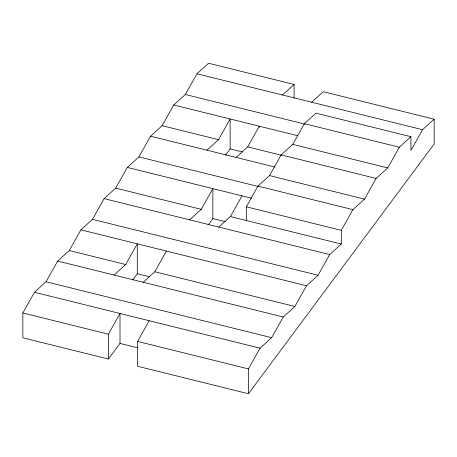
<?xml version="1.0" encoding="UTF-8"?>
<svg xmlns="http://www.w3.org/2000/svg" width="457" height="457" viewBox="0 0 457 457"><rect width="100%" height="100%" fill="white"/><g stroke="black" fill="none" stroke-linecap="round" stroke-linejoin="round"><path stroke-width="0.69" d="M108.406 359.025L108.406 334.187L120.008 313.485L120.008 343.418L108.406 359.025L22.85 337.814L22.85 312.982L34.458 292.28L46.06 281.769L57.668 261.067L69.275 250.55L80.883 229.848L92.485 219.337L104.093 198.635L115.701 188.124L127.309 167.422L138.911 156.905L150.519 136.203L162.126 125.692L173.734 104.99L185.336 94.479L196.944 73.777L208.552 63.26L294.108 84.471L294.108 97.952M114.073 275.045L125.675 264.534L137.283 243.832L137.283 273.76L132.639 280.004M206.924 150.187L218.526 139.671L230.134 118.969L230.134 148.902L225.49 155.146M143.224 282.272L154.832 271.761L166.434 251.059M189.649 219.84L201.257 209.329L212.859 188.627L212.859 218.555L208.221 224.798M311.651 102.208L323.259 91.697L434.15 119.186L434.15 144.018L248.448 393.74L137.557 366.251L137.557 341.413L149.165 320.711M236.075 157.414L247.683 146.897L259.285 126.195L259.285 127.623M218.8 227.066L230.408 216.555L242.016 195.853M246.323 220.503L246.323 206.81L257.931 186.108L269.533 175.597L281.141 154.889L292.748 144.378L304.356 123.676L315.958 113.165L410.94 136.706L410.94 150.399L422.542 129.697L434.15 119.186M248.448 393.74L248.448 368.902L260.056 348.2L271.664 337.689L283.266 316.987L294.874 306.47L306.481 285.768L318.089 275.257L329.691 254.555L341.299 244.044L341.299 230.351L352.907 209.649L364.515 199.138L376.117 178.436L387.725 167.919L399.332 147.217L410.94 136.706M282.5 94.982L294.108 84.471M196.944 73.777L422.542 129.697M304.356 123.676L399.332 147.217M185.336 94.479L304.905 124.115M173.734 104.99L297.524 135.678M292.748 144.378L387.725 167.919M281.141 154.889L376.117 178.436M162.126 125.692L218.526 139.671M247.683 146.897L281.141 155.191M230.134 148.902L242.336 151.924M150.519 136.203L274.994 167.056M269.533 175.597L364.515 199.138M257.931 186.108L352.907 209.649M138.911 156.905L257.788 186.37M127.309 167.422L251.698 198.252M246.323 206.81L341.299 230.351M115.701 188.124L201.257 209.329M230.408 216.555L341.299 244.044M212.859 218.555L225.067 221.582M104.093 198.635L329.691 254.555M92.485 219.337L318.089 275.257M80.883 229.848L306.481 285.768M69.275 250.55L125.675 264.534M154.832 271.761L294.874 306.47M137.283 273.76L149.485 276.788M57.668 261.067L283.266 316.987M46.06 281.769L271.664 337.689M34.458 292.28L260.056 348.2M22.85 312.982L108.406 334.187M137.557 341.413L248.448 368.902M120.008 343.418L137.637 347.788"/></g></svg>
